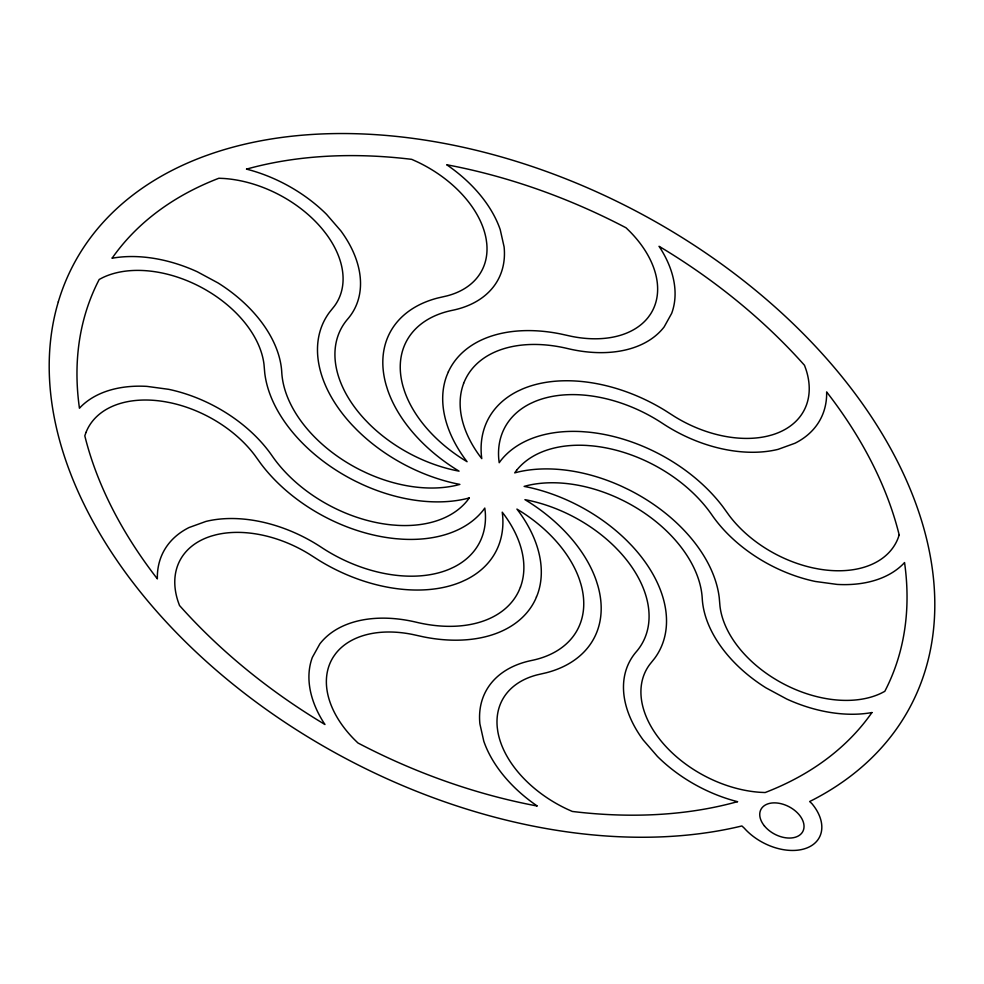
<?xml version="1.0" encoding="UTF-8"?>
<svg xmlns="http://www.w3.org/2000/svg" width="984" height="984" viewBox="0 0 984 984"><rect width="100%" height="100%" fill="white"/><g stroke="black" fill="none" stroke-linecap="round" stroke-linejoin="round"><path stroke-width="1.48" d="M463.636 383.243L463.55 383.711A119.74 78.4 27.8 0 0 479.11 455.1L481.766 458.63L481.385 455.358A138.375 90.602 27.8 0 1 517.744 391.177L522.307 389.061A138.375 90.602 27.8 0 1 664.963 410.414L674.876 416.736A101.106 66.199 27.8 0 0 768.209 435.949L771.985 434.928A101.106 66.199 27.8 0 0 805.945 369.332L804.494 365.298A443.501 290.378 27.8 0 0 659.784 246.738L659.059 246.295A119.74 78.4 27.8 0 1 671.654 313.392L664.163 326.897A119.74 78.4 27.8 0 1 567.596 348.545A119.74 78.4 27.8 0 0 465.038 380.132L463.636 383.243M520.45 587.079L518.962 590.658A119.74 78.4 27.8 0 1 416.404 622.245A119.74 78.4 27.8 0 0 319.837 643.905L312.346 657.398A119.74 78.4 27.8 0 0 324.941 724.507L324.216 724.052A443.501 290.378 27.8 0 1 179.506 605.492L178.055 601.458A101.106 66.199 27.8 0 1 212.015 535.874L215.791 534.841A101.106 66.199 27.8 0 1 309.124 554.053L319.037 560.376A138.375 90.602 27.8 0 0 461.693 581.728L466.256 579.625A138.375 90.602 27.8 0 0 502.615 515.432L502.234 512.172L504.89 515.69A119.74 78.4 27.8 0 1 520.45 587.079M58.302 301.854L56.814 307.131A473.181 309.812 27.8 0 0 69.36 470.413L71.721 476.551A473.181 309.812 27.8 0 0 82.484 501.114L85.485 507.24A473.181 309.812 27.8 0 0 113.873 555.911L117.945 561.913A473.181 309.812 27.8 0 0 130.86 579.785L135.398 585.677A473.181 309.812 27.8 0 0 233.971 684.999L240.28 690.018A473.181 309.812 27.8 0 0 702.33 833.337L709.095 832.378A473.181 309.812 27.8 0 0 741.899 825.957L744.211 828.097A47.318 30.984 27.8 0 0 806.093 848.269A47.318 30.984 27.8 0 0 811.886 803.62L809.648 801.529L812.44 800.127A473.181 309.812 27.8 0 0 837.864 785.22L842.636 781.96A473.181 309.812 27.8 0 0 800.386 330.821A473.181 309.812 27.8 0 0 211.191 153.836L205.25 155.939A473.181 309.812 27.8 0 0 58.302 301.854M85.989 432.443L84.809 435.838A443.501 290.378 27.8 0 0 156.899 578.272L157.354 578.887A119.74 78.4 27.8 0 1 189.051 527.535L205.914 521.434A119.74 78.4 27.8 0 1 321.399 547.35A119.74 78.4 27.8 0 0 449.811 568.998L453.759 567.165A119.74 78.4 27.8 0 0 485.223 511.631L484.792 508.076L483.021 510.487A138.375 90.602 27.8 0 1 402.062 539.171L395.876 538.691A138.375 90.602 27.8 0 1 260.932 463.796L254.794 455.272A101.106 66.199 27.8 0 0 170.023 402.677L165.373 401.792A101.106 66.199 27.8 0 0 85.989 432.443M899.191 534.964L898.011 538.346A101.106 66.199 27.8 0 1 818.626 568.998L813.977 568.112A101.106 66.199 27.8 0 1 729.206 515.518L723.068 506.994A138.375 90.602 27.8 0 0 588.125 432.099L581.938 431.619A138.375 90.602 27.8 0 0 500.979 460.303L499.208 462.714L498.777 459.171A119.74 78.4 27.8 0 1 530.241 403.624L534.189 401.804A119.74 78.4 27.8 0 1 662.601 423.44A119.74 78.4 27.8 0 0 778.086 449.356L794.949 443.255A119.74 78.4 27.8 0 0 826.646 391.903L827.101 392.518A443.501 290.378 27.8 0 1 899.191 534.964M448.36 371.829L446.65 375.962A138.375 90.602 27.8 0 0 464.62 458.458L467.08 461.717L462.898 459.147A119.74 78.4 27.8 0 1 404.486 391.042L403.108 386.675A119.74 78.4 27.8 0 1 452.345 310.329A119.74 78.4 27.8 0 0 504.103 246.898L500.216 229.616A119.74 78.4 27.8 0 0 446.699 164.746L447.499 164.906A443.501 290.378 27.8 0 1 626.058 227.808L629.76 231.424A101.106 66.199 27.8 0 1 650.326 314.376L648.419 317.045A101.106 66.199 27.8 0 1 571.544 336.356L560.511 333.933A138.375 90.602 27.8 0 0 448.36 371.829M536.452 596.907L535.64 598.961A138.375 90.602 27.8 0 1 423.489 636.857L412.456 634.434A101.106 66.199 27.8 0 0 335.581 653.745L333.674 656.426A101.106 66.199 27.8 0 0 354.24 739.365L357.942 742.981A443.501 290.378 27.8 0 0 536.501 805.884L537.301 806.044A119.74 78.4 27.8 0 1 483.784 741.186L479.897 723.892A119.74 78.4 27.8 0 1 531.655 660.461A119.74 78.4 27.8 0 0 580.892 584.115L579.514 579.748A119.74 78.4 27.8 0 0 521.102 511.643L516.92 509.085L519.38 512.332A138.375 90.602 27.8 0 1 537.35 594.828L536.452 596.907M469.294 497.916L467.363 500.524A119.74 78.4 27.8 0 1 397.315 525.345L391.964 524.927A119.74 78.4 27.8 0 1 272.113 455.863A119.74 78.4 27.8 0 0 168.645 389.32L146.923 386.38A119.74 78.4 27.8 0 0 79.433 408.225L79.36 407.61A443.501 290.378 27.8 0 1 99.212 279.456L102.717 277.623A101.106 66.199 27.8 0 1 206.259 290.12L210.514 292.691A101.106 66.199 27.8 0 1 264.019 364.572L264.745 373.01A138.375 90.602 27.8 0 0 355.814 481.361L361.964 484.3A138.375 90.602 27.8 0 0 465.826 498.814L469.294 497.916M516.637 470.266L514.706 472.873L518.174 471.976A138.375 90.602 27.8 0 1 622.036 486.49L628.186 489.429A138.375 90.602 27.8 0 1 719.255 597.792L719.981 606.23A101.106 66.199 27.8 0 0 773.486 678.099L777.741 680.67A101.106 66.199 27.8 0 0 881.283 693.166L884.788 691.346A443.501 290.378 27.8 0 0 904.64 563.192L904.567 562.565A119.74 78.4 27.8 0 1 837.076 584.41L815.355 581.47A119.74 78.4 27.8 0 1 711.887 514.927A119.74 78.4 27.8 0 0 592.036 445.863L586.685 445.444A119.74 78.4 27.8 0 0 516.637 470.266M112.397 257.783L112.053 258.238A119.74 78.4 27.8 0 1 197.267 271.756L218.017 282.937A119.74 78.4 27.8 0 1 281.756 372.284A119.74 78.4 27.8 0 0 360.919 470.278L366.233 472.812A119.74 78.4 27.8 0 0 456.109 485.37L459.872 484.399L455.641 483.55A138.375 90.602 27.8 0 1 356.712 429.737L352.235 425.125A138.375 90.602 27.8 0 1 329.456 312.334L334.339 306.233A101.106 66.199 27.8 0 0 326.442 234.327L323.699 230.773A101.106 66.199 27.8 0 0 223.749 178.473L218.866 178.252A443.501 290.378 27.8 0 0 112.397 257.783M871.947 712.551L871.603 713.006A443.501 290.378 27.8 0 1 765.134 792.538L760.251 792.317A101.106 66.199 27.8 0 1 660.301 740.029L657.558 736.462A101.106 66.199 27.8 0 1 649.661 664.557L654.544 658.468A138.375 90.602 27.8 0 0 631.765 545.665L627.288 541.052A138.375 90.602 27.8 0 0 528.359 487.24L524.128 486.391L527.891 485.419A119.74 78.4 27.8 0 1 617.768 497.978L623.081 500.524A119.74 78.4 27.8 0 1 702.244 598.506A119.74 78.4 27.8 0 0 765.982 687.853L786.733 699.034A119.74 78.4 27.8 0 0 871.947 712.551M247.144 168.953L246.48 169.113A119.74 78.4 27.8 0 1 326.577 214.377L340.808 230.81A119.74 78.4 27.8 0 1 347.721 319.013A119.74 78.4 27.8 0 0 365.002 419.664L368.865 423.661A119.74 78.4 27.8 0 0 454.473 470.229L459.061 471.151L455.211 468.778A138.375 90.602 27.8 0 1 387.708 390.082L386.122 385.027A138.375 90.602 27.8 0 1 437.708 298.029L446.896 295.913A101.106 66.199 27.8 0 0 486.723 243.245L486.244 239.641A101.106 66.199 27.8 0 0 416.662 161.573L411.706 159.347A443.501 290.378 27.8 0 0 247.144 168.953M737.52 801.677L736.856 801.837A443.501 290.378 27.8 0 1 572.294 811.443L567.337 809.229A101.106 66.199 27.8 0 1 497.756 731.149L497.277 727.545A101.106 66.199 27.8 0 1 537.104 674.889L546.292 672.761A138.375 90.602 27.8 0 0 597.878 585.763L596.292 580.708A138.375 90.602 27.8 0 0 528.789 502.012L524.939 499.651L529.527 500.561A119.74 78.4 27.8 0 1 615.135 547.129L618.997 551.126A119.74 78.4 27.8 0 1 636.279 651.777A119.74 78.4 27.8 0 0 643.192 739.98L657.423 756.425A119.74 78.4 27.8 0 0 737.52 801.677M764.42 825.933A23.665 15.486 27.8 0 0 802.403 832.218A23.665 15.486 27.8 0 0 778.861 803.251A23.665 15.486 27.8 0 0 764.42 825.933"/></g></svg>
